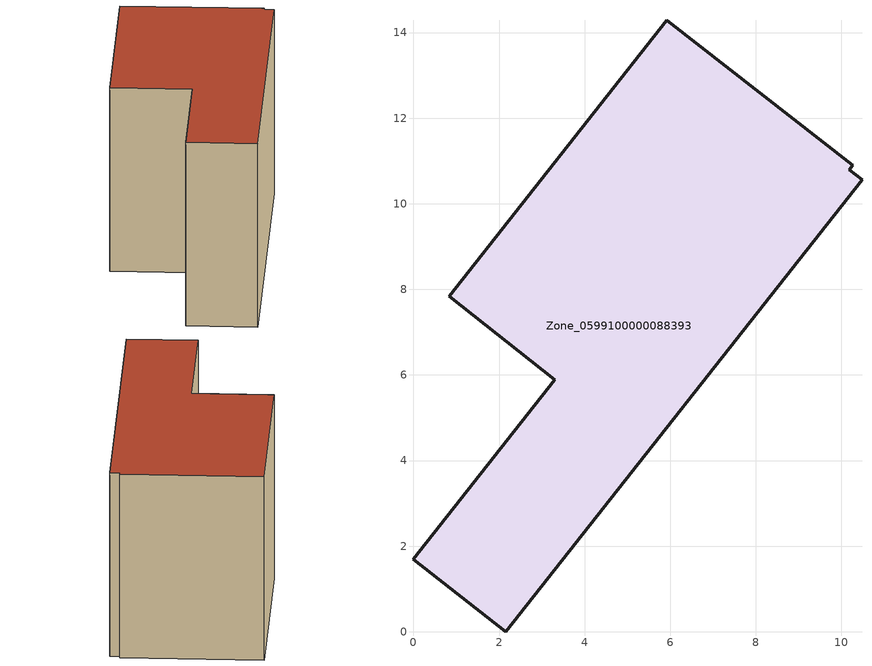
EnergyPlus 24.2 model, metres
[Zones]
Zone_0599100000088393
 floor ground (C_G): 0,1.69 3.3,5.89 0.83,7.83 5.92,14.29 10.26,10.9 10.18,10.79 10.48,10.56 2.15,0 z3.59
 wall outside (C_F): 3.3,5.89 0,1.69 2.15,0 10.48,10.56 10.18,10.79 10.26,10.9 5.92,14.29 0.83,7.83 3.3,5.89 z3.59:11.12
 roof outside (C_R): 10.48,10.56 10.18,10.79 10.26,10.9 5.92,14.29 0.83,7.83 3.3,5.89 0,1.69 2.15,0 z11.12
[BUILDING]
Pand.0599100000088393: North Axis=0; Terrain=City; Loads Convergence Tolerance Value=0.04; Temperature Convergence Tolerance Value=0.4; Solar Distribution=FullExterior; Maximum Number of Warmup Days=25; Minimum Number of Warmup Days=1
[Site:Location]
Rotterdam.The.Hague.AP_ZH_NLD Design_Conditions: Latitude=51.96; Longitude=4.45; Time Zone=1; Elevation=-4.5
[SITE:GROUNDTEMPERATURE:BUILDINGSURFACE]
18, 18, 18, 18, 18, 18, 18, 18, 18, 18, 18, 18
[MATERIAL] Thermal Absorptance=0.9; Solar Absorptance=0.7; Visible Absorptance=0.7
Name | Roughness | Thickness | Conductivity | Density | Specific Heat
G.TI.1946 | MediumSmooth | 0.15 | 1 | 540 | 1210
F.TI.1946 | Rough | 0.3 | 0.857143 | 1920 | 840
R.TI.1946 | MediumRough | 0.2 | 0.1 | 1500 | 1000
[CONSTRUCTION]
C_G: G.TI.1946
C_F: F.TI.1946
C_R: R.TI.1946
[ZONE]
Zone_0599100000088393: Type=1; Multiplier=1; Ceiling Height=Autocalculate; Volume=Autocalculate; Floor Area=autocalculate; Part of Total Floor Area=Yes
[ZONEINFILTRATION:DESIGNFLOWRATE]
Infil_Zone_0599100000088393: Zone or ZoneList or Space or SpaceList=Zone_0599100000088393; Schedule=AlwaysOn; Design Flow Rate Calculation Method=Flow/Area; Flow Rate per Floor Area=0.003; Constant Term Coefficient=1; Temperature Term Coefficient=0; Velocity Term Coefficient=0; Velocity Squared Term Coefficient=0
[HVACTEMPLATE:ZONE:IDEALLOADSAIRSYSTEM]
Zone_0599100000088393: Maximum Heating Supply Air Temperature=50; Minimum Cooling Supply Air Temperature=13; Maximum Heating Supply Air Humidity Ratio=0.0156; Minimum Cooling Supply Air Humidity Ratio=0.0077; Heating Limit=NoLimit; Cooling Limit=NoLimit; Dehumidification Control Type=ConstantSensibleHeatRatio; Cooling Sensible Heat Ratio=0.7; Dehumidification Setpoint=60; Humidification Control Type=None; Humidification Setpoint=30; Outdoor Air Method=None; Outdoor Air Flow Rate per Person=0.00944; Outdoor Air Flow Rate per Zone Floor Area=0; Outdoor Air Flow Rate per Zone=0; Demand Controlled Ventilation Type=None; Outdoor Air Economizer Type=NoEconomizer; Heat Recovery Type=None; Sensible Heat Recovery Effectiveness=0.7; Latent Heat Recovery Effectiveness=0.65
[ZONECONTROL:THERMOSTAT]
ThermostatControl_Zone_0599100000088393: Zone or ZoneList=Zone_0599100000088393; Control Type Schedule=DualSetpointControlType; Control 1=Thermostat_Zone_0599100000088393; Temperature Difference Between Cutout And Setpoint=0
[THERMOSTATSETPOINT:DUALSETPOINT]
Thermostat_Zone_0599100000088393: Heating Setpoint Temperature Schedule=HeatingSetpoint_Zone_0599100000088393; Cooling Setpoint Temperature Schedule=CoolingSetpoint_Zone_0599100000088393
[SCHEDULE:COMPACT]
HeatingSetpoint_Zone_0599100000088393: Through: 12/31, For: AllDays, Until: 24:00, 21
CoolingSetpoint_Zone_0599100000088393: Through: 12/31, For: AllDays, Until: 24:00, 24
DualSetpointControlType: Through: 12/31, For: AllDays, Until: 24:00, 4
AlwaysOn: Through: 12/31, For: AllDays, Until: 24:00, 1
